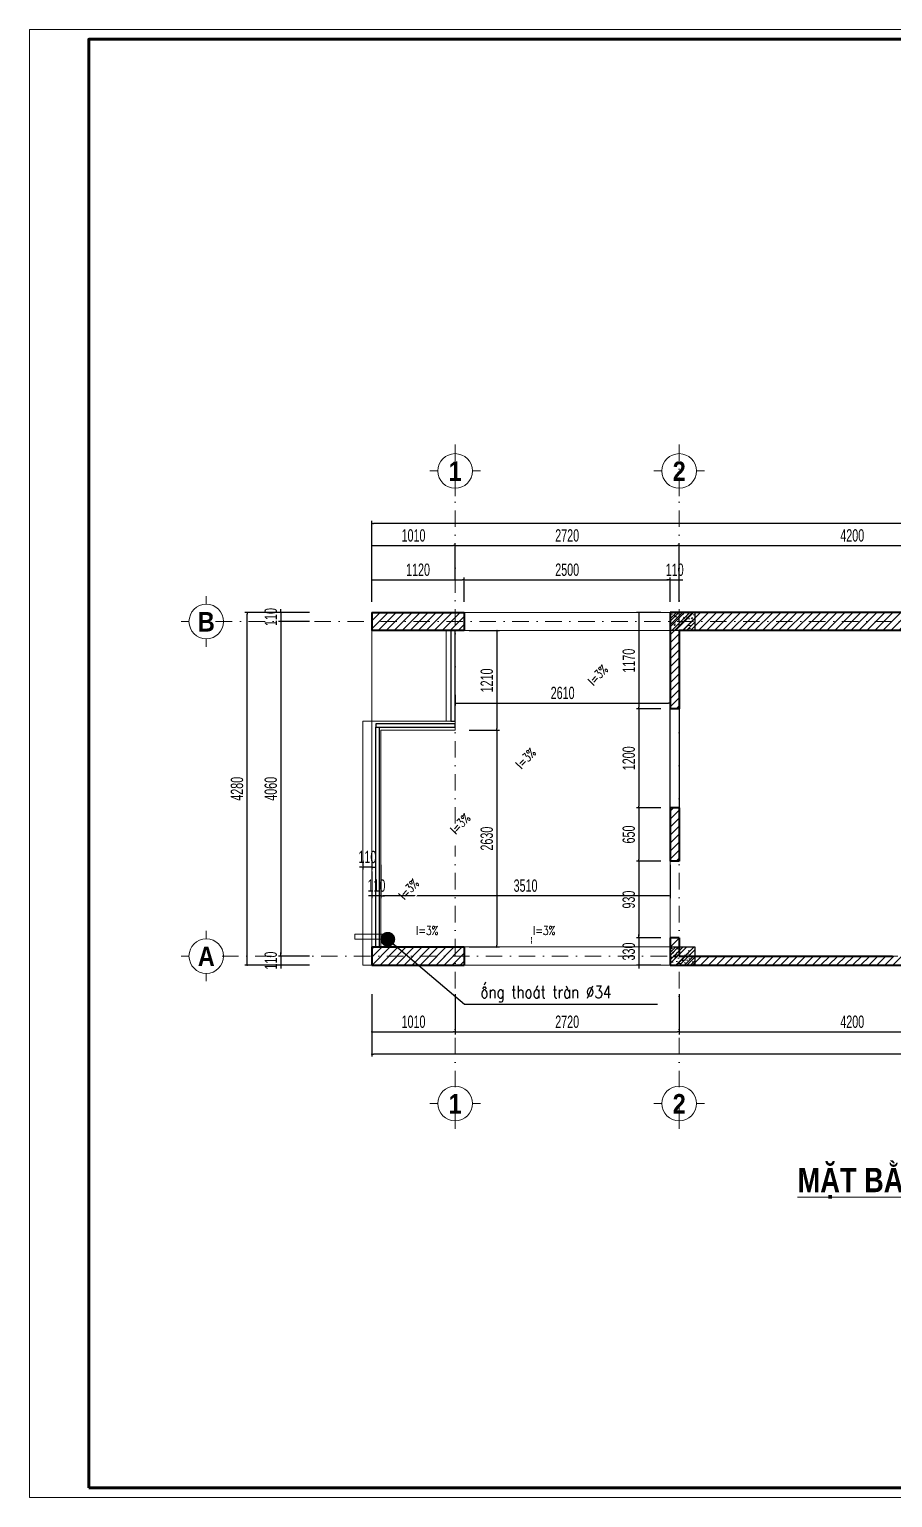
# Model space of a CAD drawing. Header units: millimetres. Extents: x 2565303 to 2664360, y -865723 to -262051.
# Drawn here: x 2629507 to 2639984, y -560340 to -542520 of the extents above; entities that cross this region are included whole.
import ezdxf
from ezdxf.enums import TextEntityAlignment as Align

# ---------------------------------------------------------------- set-up
doc = ezdxf.new("R2010")
doc.units = ezdxf.units.MM
doc.header["$LTSCALE"] = 10
doc.header["$MEASUREMENT"] = 0
doc.linetypes.add('DASHDOT', pattern=[1, 0.5, -0.25, 0, -0.25])
doc.linetypes.add('HIDDEN2', pattern=[0.1875, 0.125, -0.0625])
doc.layers.get('0').update_dxf_attribs({"linetype": 'CONTINUOUS'})
doc.layers.get('DEFPOINTS').update_dxf_attribs({"color": 10, "linetype": 'CONTINUOUS'})
for name, color, linetype, lineweight in [('- Nội Thất', 83, 'CONTINUOUS', 25), ('-thay1', 7, 'CONTINUOUS', 18), ('LC Dim', 8, 'CONTINUOUS', 13), ('LC Hatch', 252, 'CONTINUOUS', 5), ('LC ISO', 153, 'CONTINUOUS', 13), ('LC Net dam 1', 30, 'CONTINUOUS', 30), ('LC Net dam2', 6, 'CONTINUOUS', 40), ('LC Net manh', 250, 'CONTINUOUS', 5), ('LC Net truc', 134, 'DASHDOT', 5), ('LC Text1', 20, 'CONTINUOUS', 13), ('LC Text2', 7, 'CONTINUOUS', 13)]:
    doc.layers.add(name, color=color, linetype=linetype, lineweight=lineweight)
doc.layers.add('Khungten_LCDI', color=7, linetype='CONTINUOUS')
doc.layers.add('M3', color=3, linetype='CONTINUOUS')
doc.styles.add('HOATBIF', font='hoatbif.shx', dxfattribs={"width": 0.65})
doc.styles.add('Khungten', font='', dxfattribs={"width": 0.9, "height": 5000})
doc.styles.add('LC 1', font='')
doc.styles.add('LC 3', font='vnsimli.shx', dxfattribs={"width": 0.75})
doc.styles.add('LC3', font='', dxfattribs={"width": 0.8})
doc.styles.add('Title', font='', dxfattribs={"width": 0.8})
doc.styles.get('Khungten').set_extended_font_data('.VnAvantH')
doc.styles.get('LC 1').set_extended_font_data('.VnAvantH', bold=True)
doc.styles.get('LC3').set_extended_font_data('.VnArialH', bold=True)
doc.styles.get('Title').set_extended_font_data('.VnBlackH')
doc.dimstyles.new('1-100 (1-60)', dxfattribs={"dimscale": 60, "dimtxt": 2.5, "dimasz": 0.35, "dimexe": 0.5, "dimexo": 0, "dimgap": 0.8, "dimtad": 1, "dimdec": 0, "dimzin": 0, "dimdsep": 46, "dimtxsty": 'HOATBIF', "dimblk1": 'DOT', "dimblk2": 'DOT', "dimsah": 1, "dimcen": -1, "dimdle": 1, "dimclrd": 256, "dimclre": 256, "dimclrt": 4, "dimadec": 3, "dimazin": 2, "dimtfac": 0.333333, "dimtdec": 0, "dimtix": 1, "dimtmove": 2, "dimatfit": 3, "dimldrblk": 'DOT', "dimfxl": 1, "dimtvp": 0.833333, "dimtolj": 1, "dimtzin": 0, "dimarcsym": 0})

# ---------------------------------------------------------------- blocks, each defined once
blk = doc.blocks.new('DOT')
at = {"layer": 'M3', "color": 0, "linetype": 'ByBlock'}
blk.add_line((-0.5, 0), (-1, 0), dxfattribs=at)
at = {"layer": 'M3', "color": 0, "linetype": 'ByBlock', "const_width": 0.5}
blk.add_lwpolyline([(-0.25, 0, 1), (0.25, 0, 1)], format="xyb", close=True, dxfattribs=at)
blk = doc.blocks.new('*D388')
at = {"layer": 'DEFPOINTS', "color": 0, "transparency": 16777216}
for p in [(2634674, -548786), (2633664, -549202), (2634674, -549202)]:
    blk.add_point(p, dxfattribs=at)
at = {"layer": 'LC Dim', "lineweight": -2, "transparency": 16777216}
for p, q in [((2633664, -549202), (2633664, -548756)), ((2633685, -548786), (2634653, -548786)), ((2634674, -549202), (2634674, -548756))]:
    blk.add_line(p, q, dxfattribs=at)
at = {"layer": 'LC Dim', "lineweight": -2, "transparency": 16777216, "xscale": 21, "yscale": 21, "zscale": 21, "rotation": 180}
blk.add_blockref('DOT', (2633664, -548786), dxfattribs=at)
at = {"layer": 'LC Dim', "lineweight": -2, "transparency": 16777216, "xscale": 21, "yscale": 21, "zscale": 21}
blk.add_blockref('DOT', (2634674, -548786), dxfattribs=at)
at = {"layer": 'LC Dim', "color": 4, "transparency": 16777216, "insert": (2634169, -548663), "char_height": 150, "attachment_point": 5, "style": 'HOATBIF'}
blk.add_mtext('\\A1;1010', dxfattribs=at)
blk = doc.blocks.new('*D389')
at = {"layer": 'DEFPOINTS', "color": 0, "transparency": 16777216}
for p in [(2637394, -548786), (2634674, -549202), (2637394, -549202)]:
    blk.add_point(p, dxfattribs=at)
at = {"layer": 'LC Dim', "lineweight": -2, "transparency": 16777216}
for p, q in [((2634674, -549202), (2634674, -548756)), ((2634695, -548786), (2637373, -548786)), ((2637394, -549202), (2637394, -548756))]:
    blk.add_line(p, q, dxfattribs=at)
at = {"layer": 'LC Dim', "lineweight": -2, "transparency": 16777216, "xscale": 21, "yscale": 21, "zscale": 21, "rotation": 180}
blk.add_blockref('DOT', (2634674, -548786), dxfattribs=at)
at = {"layer": 'LC Dim', "lineweight": -2, "transparency": 16777216, "xscale": 21, "yscale": 21, "zscale": 21}
blk.add_blockref('DOT', (2637394, -548786), dxfattribs=at)
at = {"layer": 'LC Dim', "color": 4, "transparency": 16777216, "insert": (2636034, -548663), "char_height": 150, "attachment_point": 5, "style": 'HOATBIF'}
blk.add_mtext('\\A1;2720', dxfattribs=at)
blk = doc.blocks.new('*D390')
at = {"layer": 'DEFPOINTS', "color": 0, "transparency": 16777216}
for p in [(2641594, -548786), (2637394, -549246), (2641594, -549246)]:
    blk.add_point(p, dxfattribs=at)
at = {"layer": 'LC Dim', "lineweight": -2, "transparency": 16777216}
for p, q in [((2637394, -549246), (2637394, -548756)), ((2637415, -548786), (2641573, -548786)), ((2641594, -549246), (2641594, -548756))]:
    blk.add_line(p, q, dxfattribs=at)
at = {"layer": 'LC Dim', "lineweight": -2, "transparency": 16777216, "xscale": 21, "yscale": 21, "zscale": 21, "rotation": 180}
blk.add_blockref('DOT', (2637394, -548786), dxfattribs=at)
at = {"layer": 'LC Dim', "lineweight": -2, "transparency": 16777216, "xscale": 21, "yscale": 21, "zscale": 21}
blk.add_blockref('DOT', (2641594, -548786), dxfattribs=at)
at = {"layer": 'LC Dim', "color": 4, "transparency": 16777216, "insert": (2639494, -548663), "char_height": 150, "attachment_point": 5, "style": 'HOATBIF'}
blk.add_mtext('\\A1;4200', dxfattribs=at)
blk = doc.blocks.new('*D394')
at = {"layer": 'DEFPOINTS', "color": 0, "transparency": 16777216}
for p in [(2633664, -548516), (2633664, -549246), (2648564, -549246)]:
    blk.add_point(p, dxfattribs=at)
at = {"layer": 'LC Dim', "lineweight": -2, "transparency": 16777216}
for p, q in [((2633664, -549246), (2633664, -548486)), ((2648564, -549246), (2648564, -548486)), ((2648543, -548516), (2633685, -548516))]:
    blk.add_line(p, q, dxfattribs=at)
at = {"layer": 'LC Dim', "lineweight": -2, "transparency": 16777216, "xscale": 21, "yscale": 21, "zscale": 21, "rotation": 180}
blk.add_blockref('DOT', (2633664, -548516), dxfattribs=at)
at = {"layer": 'LC Dim', "lineweight": -2, "transparency": 16777216, "xscale": 21, "yscale": 21, "zscale": 21}
blk.add_blockref('DOT', (2648564, -548516), dxfattribs=at)
at = {"layer": 'LC Dim', "color": 4, "transparency": 16777216, "insert": (2641484, -548393), "char_height": 150, "attachment_point": 5, "style": 'HOATBIF'}
blk.add_mtext('\\A1;14900', dxfattribs=at)
blk = doc.blocks.new('*D395')
at = {"layer": 'DEFPOINTS', "color": 0, "transparency": 16777216}
for p in [(2633664, -554228), (2634674, -554228), (2634674, -554688)]:
    blk.add_point(p, dxfattribs=at)
at = {"layer": 'LC Dim', "lineweight": -2, "transparency": 16777216}
for p, q in [((2633664, -554228), (2633664, -554718)), ((2634674, -554228), (2634674, -554718)), ((2633685, -554688), (2634653, -554688))]:
    blk.add_line(p, q, dxfattribs=at)
at = {"layer": 'LC Dim', "lineweight": -2, "transparency": 16777216, "xscale": 21, "yscale": 21, "zscale": 21, "rotation": 180}
blk.add_blockref('DOT', (2633664, -554688), dxfattribs=at)
at = {"layer": 'LC Dim', "lineweight": -2, "transparency": 16777216, "xscale": 21, "yscale": 21, "zscale": 21}
blk.add_blockref('DOT', (2634674, -554688), dxfattribs=at)
at = {"layer": 'LC Dim', "color": 4, "transparency": 16777216, "insert": (2634169, -554565), "char_height": 150, "attachment_point": 5, "style": 'HOATBIF'}
blk.add_mtext('\\A1;1010', dxfattribs=at)
blk = doc.blocks.new('*D396')
at = {"layer": 'DEFPOINTS', "color": 0, "transparency": 16777216}
for p in [(2634674, -554228), (2637394, -554228), (2637394, -554688)]:
    blk.add_point(p, dxfattribs=at)
at = {"layer": 'LC Dim', "lineweight": -2, "transparency": 16777216}
for p, q in [((2634674, -554228), (2634674, -554718)), ((2637394, -554228), (2637394, -554718)), ((2634695, -554688), (2637373, -554688))]:
    blk.add_line(p, q, dxfattribs=at)
at = {"layer": 'LC Dim', "lineweight": -2, "transparency": 16777216, "xscale": 21, "yscale": 21, "zscale": 21, "rotation": 180}
blk.add_blockref('DOT', (2634674, -554688), dxfattribs=at)
at = {"layer": 'LC Dim', "lineweight": -2, "transparency": 16777216, "xscale": 21, "yscale": 21, "zscale": 21}
blk.add_blockref('DOT', (2637394, -554688), dxfattribs=at)
at = {"layer": 'LC Dim', "color": 4, "transparency": 16777216, "insert": (2636034, -554565), "char_height": 150, "attachment_point": 5, "style": 'HOATBIF'}
blk.add_mtext('\\A1;2720', dxfattribs=at)
blk = doc.blocks.new('*D397')
at = {"layer": 'DEFPOINTS', "color": 0, "transparency": 16777216}
for p in [(2637394, -554228), (2641594, -554228), (2641594, -554688)]:
    blk.add_point(p, dxfattribs=at)
at = {"layer": 'LC Dim', "lineweight": -2, "transparency": 16777216}
for p, q in [((2637394, -554228), (2637394, -554718)), ((2641594, -554228), (2641594, -554718)), ((2637415, -554688), (2641573, -554688))]:
    blk.add_line(p, q, dxfattribs=at)
at = {"layer": 'LC Dim', "lineweight": -2, "transparency": 16777216, "xscale": 21, "yscale": 21, "zscale": 21, "rotation": 180}
blk.add_blockref('DOT', (2637394, -554688), dxfattribs=at)
at = {"layer": 'LC Dim', "lineweight": -2, "transparency": 16777216, "xscale": 21, "yscale": 21, "zscale": 21}
blk.add_blockref('DOT', (2641594, -554688), dxfattribs=at)
at = {"layer": 'LC Dim', "color": 4, "transparency": 16777216, "insert": (2639494, -554565), "char_height": 150, "attachment_point": 5, "style": 'HOATBIF'}
blk.add_mtext('\\A1;4200', dxfattribs=at)
blk = doc.blocks.new('*D401')
at = {"layer": 'DEFPOINTS', "color": 0, "transparency": 16777216}
for p in [(2633664, -554228), (2648564, -554228), (2633664, -554958)]:
    blk.add_point(p, dxfattribs=at)
at = {"layer": 'LC Dim', "lineweight": -2, "transparency": 16777216}
for p, q in [((2633664, -554228), (2633664, -554988)), ((2648564, -554228), (2648564, -554988)), ((2648543, -554958), (2633685, -554958))]:
    blk.add_line(p, q, dxfattribs=at)
at = {"layer": 'LC Dim', "lineweight": -2, "transparency": 16777216, "xscale": 21, "yscale": 21, "zscale": 21, "rotation": 180}
blk.add_blockref('DOT', (2633664, -554958), dxfattribs=at)
at = {"layer": 'LC Dim', "lineweight": -2, "transparency": 16777216, "xscale": 21, "yscale": 21, "zscale": 21}
blk.add_blockref('DOT', (2648564, -554958), dxfattribs=at)
at = {"layer": 'LC Dim', "color": 4, "transparency": 16777216, "insert": (2641484, -554835), "char_height": 150, "attachment_point": 5, "style": 'HOATBIF'}
blk.add_mtext('\\A1;14900', dxfattribs=at)
blk = doc.blocks.new('*D402')
at = {"layer": 'DEFPOINTS', "color": 0, "transparency": 16777216}
for p in [(2632560, -549707), (2632905, -549597), (2632905, -549707)]:
    blk.add_point(p, dxfattribs=at)
at = {"layer": 'LC Dim', "lineweight": -2, "transparency": 16777216}
for p, q in [((2632560, -549576), (2632560, -549555)), ((2632905, -549597), (2632530, -549597)), ((2632905, -549707), (2632530, -549707)), ((2632560, -549597), (2632560, -549707)), ((2632560, -549728), (2632560, -549749))]:
    blk.add_line(p, q, dxfattribs=at)
at = {"layer": 'LC Dim', "lineweight": -2, "transparency": 16777216, "xscale": 21, "yscale": 21, "zscale": 21}
for p, rotation in [((2632560, -549597), 270), ((2632560, -549707), 90)]:
    blk.add_blockref('DOT', p, dxfattribs=dict(at, rotation=rotation))
at = {"layer": 'LC Dim', "color": 4, "transparency": 16777216, "insert": (2632437, -549652), "char_height": 150, "attachment_point": 5, "rotation": 90, "style": 'HOATBIF'}
blk.add_mtext('\\A1;110', dxfattribs=at)
blk = doc.blocks.new('*D403')
at = {"layer": 'DEFPOINTS', "color": 0, "transparency": 16777216}
for p in [(2632905, -549707), (2632560, -553767), (2632905, -553767)]:
    blk.add_point(p, dxfattribs=at)
at = {"layer": 'LC Dim', "lineweight": -2, "transparency": 16777216}
for p, q in [((2632905, -549707), (2632530, -549707)), ((2632560, -549728), (2632560, -553746)), ((2632905, -553767), (2632530, -553767))]:
    blk.add_line(p, q, dxfattribs=at)
at = {"layer": 'LC Dim', "lineweight": -2, "transparency": 16777216, "xscale": 21, "yscale": 21, "zscale": 21}
for p, rotation in [((2632560, -549707), 90), ((2632560, -553767), 270)]:
    blk.add_blockref('DOT', p, dxfattribs=dict(at, rotation=rotation))
at = {"layer": 'LC Dim', "color": 4, "transparency": 16777216, "insert": (2632437, -551737), "char_height": 150, "attachment_point": 5, "rotation": 90, "style": 'HOATBIF'}
blk.add_mtext('\\A1;4060', dxfattribs=at)
blk = doc.blocks.new('*D404')
at = {"layer": 'DEFPOINTS', "color": 0, "transparency": 16777216}
for p in [(2632905, -553767), (2632560, -553877), (2632905, -553877)]:
    blk.add_point(p, dxfattribs=at)
at = {"layer": 'LC Dim', "lineweight": -2, "transparency": 16777216}
for p, q in [((2632905, -553767), (2632530, -553767)), ((2632560, -553746), (2632560, -553725)), ((2632560, -553767), (2632560, -553877)), ((2632905, -553877), (2632530, -553877)), ((2632560, -553898), (2632560, -553919))]:
    blk.add_line(p, q, dxfattribs=at)
at = {"layer": 'LC Dim', "lineweight": -2, "transparency": 16777216, "xscale": 21, "yscale": 21, "zscale": 21}
for p, rotation in [((2632560, -553767), 270), ((2632560, -553877), 90)]:
    blk.add_blockref('DOT', p, dxfattribs=dict(at, rotation=rotation))
at = {"layer": 'LC Dim', "color": 4, "transparency": 16777216, "insert": (2632437, -553822), "char_height": 150, "attachment_point": 5, "rotation": 90, "style": 'HOATBIF'}
blk.add_mtext('\\A1;110', dxfattribs=at)
blk = doc.blocks.new('*D405')
at = {"layer": 'DEFPOINTS', "color": 0, "transparency": 16777216}
for p in [(2632150, -549597), (2632905, -549597), (2632905, -553877)]:
    blk.add_point(p, dxfattribs=at)
at = {"layer": 'LC Dim', "lineweight": -2, "transparency": 16777216}
for p, q in [((2632905, -549597), (2632120, -549597)), ((2632150, -553856), (2632150, -549618)), ((2632905, -553877), (2632120, -553877))]:
    blk.add_line(p, q, dxfattribs=at)
at = {"layer": 'LC Dim', "lineweight": -2, "transparency": 16777216, "xscale": 21, "yscale": 21, "zscale": 21}
for p, rotation in [((2632150, -549597), 90), ((2632150, -553877), 270)]:
    blk.add_blockref('DOT', p, dxfattribs=dict(at, rotation=rotation))
at = {"layer": 'LC Dim', "color": 4, "transparency": 16777216, "insert": (2632027, -551737), "char_height": 150, "attachment_point": 5, "rotation": 90, "style": 'HOATBIF'}
blk.add_mtext('\\A1;4280', dxfattribs=at)
blk = doc.blocks.new('lcdi fix')
at = {"layer": 'DEFPOINTS', "lineweight": 0}
blk.add_lwpolyline([(-1200, -14850), (-1200, 14850), (40800, 14850), (40800, -14850)], close=True, dxfattribs=at)
at = {"layer": 'Khungten_LCDI', "color": 5, "lineweight": 60}
blk.add_lwpolyline([(0, -14650), (0, 14650), (40600, 14650), (40600, -14650)], close=True, dxfattribs=at)
at = {"color": 7, "style": 'Khungten', "width": 0.8}
for tag, p in [('REVISION', (39499, -10746)), ('NGAYHT', (39546, -11609))]:
    blk.add_attdef(tag, text='', height=200, dxfattribs=at).set_placement(p, align=Align.CENTER)
at = {"layer": 'LC Text1', "style": 'Title', "width": 1.485915}
for tag, p, p2 in [('TENBANVE1', (36913, -8886), (40339, -8886)), ('TENBANVE2', (36913, -9562), (40339, -9562))]:
    blk.add_attdef(tag, text='', height=250, dxfattribs=at).set_placement(p, p2, align=Align.FIT)
at = {"layer": 'LC Text1', "style": 'Title', "width": 0.7}
blk.add_attdef('SOBANVE', text='', height=250, dxfattribs=at).set_placement((39562, -13896), align=Align.CENTER)
blk = doc.blocks.new('TIEUDE1')
at = {"layer": 'LC Text2', "color": 7, "style": 'LC 1'}
blk.add_attdef('TIªU§Ò', text='', height=5, dxfattribs=at).set_placement((0, 0), align=Align.BOTTOM_CENTER)
blk.add_attdef('TL', text='', height=3, dxfattribs=at).set_placement((0, -2), align=Align.TOP_CENTER)
blk = doc.blocks.new('c22x30')
at = {"layer": 'LC Hatch'}
h = blk.add_hatch(dxfattribs=at)
h.set_pattern_fill('BTCT', color=256, scale=25)
h.set_pattern_definition([(50, (-619188.45, -138015.9), (179.315046, -15.688034), [18.75, -206.25]), (355, (-619188.45, -138015.9), (-34.687833, 188.048033), [15, -165]), (100.4514, (-619173.5, -138017.21), (144.627345, 172.359886), [15.93505, -175.28553]), (46.1842, (-619188.45, -137965.9), (266.81026, -41.37975), [28.125, -309.375]), (96.6356, (-619166.22, -137969.35), (233.66568, 243.52947), [23.90257, -262.92825]), (351.1842, (-619188.45, -137965.9), (233.66549, 243.52965), [22.5, -247.5]), (21, (-619163.45, -137978.4), (149.226763, -100.654723), [18.75, -206.25]), (326, (-619163.45, -137978.4), (60.828833, 181.28751), [15, -165]), (71.4514, (-619151.02, -137986.79), (210.055657, 80.632624), [15.93505, -175.28553]), (37.5, (-619188.45, -138015.9), (3.039964, 83.2234635), [0, -163, 0, -167.5, 0, -165.625]), (7.5, (-619188.45, -138015.9), (65.767384, 98.602928), [0, -95.5, 0, -159.25, 0, -63.125]), (327.5, (-619244.2, -138015.9), (133.455609, -5.638718), [0, -62.5, 0, -195, 0, -258.75]), (317.5, (-619269.2, -138015.9), (145.796542, 25.026246), [0, -81.25, 0, -129.5, 0, -183.75]), (45, (-619188.45, -138015.9), (-66.291261, 66.291261), []), (45, (-619144.26, -138015.9), (-66.291261, 66.291261), [])])
h.paths.add_polyline_path([(0, 0), (0, -220), (300, -220), (300, 0)])
at = {"layer": 'LC Net dam 1'}
blk.add_lwpolyline([(0, 0), (300, 0), (300, -220), (0, -220)], close=True, dxfattribs=at)
blk = doc.blocks.new('*D412')
at = {"layer": 'DEFPOINTS', "color": 0, "transparency": 16777216}
for p in [(2637172, -549597), (2636905, -550767), (2637172, -550767)]:
    blk.add_point(p, dxfattribs=at)
at = {"layer": 'LC Dim', "lineweight": -2, "transparency": 16777216}
for p, q in [((2637172, -549597), (2636875, -549597)), ((2636905, -549618), (2636905, -550746)), ((2637172, -550767), (2636875, -550767))]:
    blk.add_line(p, q, dxfattribs=at)
at = {"layer": 'LC Dim', "lineweight": -2, "transparency": 16777216, "xscale": 21, "yscale": 21, "zscale": 21}
for p, rotation in [((2636905, -549597), 90), ((2636905, -550767), 270)]:
    blk.add_blockref('DOT', p, dxfattribs=dict(at, rotation=rotation))
at = {"layer": 'LC Dim', "color": 4, "transparency": 16777216, "insert": (2636782, -550182), "char_height": 150, "attachment_point": 5, "rotation": 90, "style": 'HOATBIF'}
blk.add_mtext('\\A1;1170', dxfattribs=at)
blk = doc.blocks.new('*D413')
at = {"layer": 'DEFPOINTS', "color": 0, "transparency": 16777216}
for p in [(2637172, -550767), (2636905, -551967), (2637172, -551967)]:
    blk.add_point(p, dxfattribs=at)
at = {"layer": 'LC Dim', "lineweight": -2, "transparency": 16777216}
for p, q in [((2637172, -550767), (2636875, -550767)), ((2636905, -550788), (2636905, -551946)), ((2637172, -551967), (2636875, -551967))]:
    blk.add_line(p, q, dxfattribs=at)
at = {"layer": 'LC Dim', "lineweight": -2, "transparency": 16777216, "xscale": 21, "yscale": 21, "zscale": 21}
for p, rotation in [((2636905, -550767), 90), ((2636905, -551967), 270)]:
    blk.add_blockref('DOT', p, dxfattribs=dict(at, rotation=rotation))
at = {"layer": 'LC Dim', "color": 4, "transparency": 16777216, "insert": (2636782, -551367), "char_height": 150, "attachment_point": 5, "rotation": 90, "style": 'HOATBIF'}
blk.add_mtext('\\A1;1200', dxfattribs=at)
blk = doc.blocks.new('*D414')
at = {"layer": 'DEFPOINTS', "color": 0, "transparency": 16777216}
for p in [(2637172, -551967), (2636905, -552617), (2637172, -552617)]:
    blk.add_point(p, dxfattribs=at)
at = {"layer": 'LC Dim', "lineweight": -2, "transparency": 16777216}
for p, q in [((2637172, -551967), (2636875, -551967)), ((2636905, -551988), (2636905, -552596)), ((2637172, -552617), (2636875, -552617))]:
    blk.add_line(p, q, dxfattribs=at)
at = {"layer": 'LC Dim', "lineweight": -2, "transparency": 16777216, "xscale": 21, "yscale": 21, "zscale": 21}
for p, rotation in [((2636905, -551967), 90), ((2636905, -552617), 270)]:
    blk.add_blockref('DOT', p, dxfattribs=dict(at, rotation=rotation))
at = {"layer": 'LC Dim', "color": 4, "transparency": 16777216, "insert": (2636782, -552292), "char_height": 150, "attachment_point": 5, "rotation": 90, "style": 'HOATBIF'}
blk.add_mtext('\\A1;650', dxfattribs=at)
blk = doc.blocks.new('*D435')
at = {"layer": 'DEFPOINTS', "color": 0, "transparency": 16777216}
for p in [(2637172, -552617), (2636905, -553547), (2637172, -553547)]:
    blk.add_point(p, dxfattribs=at)
at = {"layer": 'LC Dim', "lineweight": -2, "transparency": 16777216}
for p, q in [((2637172, -552617), (2636875, -552617)), ((2636905, -552638), (2636905, -553526)), ((2637172, -553547), (2636875, -553547))]:
    blk.add_line(p, q, dxfattribs=at)
at = {"layer": 'LC Dim', "lineweight": -2, "transparency": 16777216, "xscale": 21, "yscale": 21, "zscale": 21}
for p, rotation in [((2636905, -552617), 90), ((2636905, -553547), 270)]:
    blk.add_blockref('DOT', p, dxfattribs=dict(at, rotation=rotation))
at = {"layer": 'LC Dim', "color": 4, "transparency": 16777216, "insert": (2636782, -553082), "char_height": 150, "attachment_point": 5, "rotation": 90, "style": 'HOATBIF'}
blk.add_mtext('\\A1;930', dxfattribs=at)
blk = doc.blocks.new('*D436')
at = {"layer": 'DEFPOINTS', "color": 0, "transparency": 16777216}
for p in [(2637172, -553547), (2636905, -553877), (2637172, -553877)]:
    blk.add_point(p, dxfattribs=at)
at = {"layer": 'LC Dim', "lineweight": -2, "transparency": 16777216}
for p, q in [((2637172, -553547), (2636875, -553547)), ((2636905, -553526), (2636905, -553505)), ((2636905, -553547), (2636905, -553877)), ((2637172, -553877), (2636875, -553877)), ((2636905, -553898), (2636905, -553919))]:
    blk.add_line(p, q, dxfattribs=at)
at = {"layer": 'LC Dim', "lineweight": -2, "transparency": 16777216, "xscale": 21, "yscale": 21, "zscale": 21}
for p, rotation in [((2636905, -553547), 270), ((2636905, -553877), 90)]:
    blk.add_blockref('DOT', p, dxfattribs=dict(at, rotation=rotation))
at = {"layer": 'LC Dim', "color": 4, "transparency": 16777216, "insert": (2636782, -553712), "char_height": 150, "attachment_point": 5, "rotation": 90, "style": 'HOATBIF'}
blk.add_mtext('\\A1;330', dxfattribs=at)
blk = doc.blocks.new('*D437')
at = {"layer": 'DEFPOINTS', "color": 0, "transparency": 16777216}
for p in [(2634845, -549817), (2634845, -551027), (2635182, -551027)]:
    blk.add_point(p, dxfattribs=at)
at = {"layer": 'LC Dim', "lineweight": -2, "transparency": 16777216}
for p, q in [((2634845, -549817), (2635212, -549817)), ((2635182, -549838), (2635182, -551006)), ((2634845, -551027), (2635212, -551027))]:
    blk.add_line(p, q, dxfattribs=at)
at = {"layer": 'LC Dim', "lineweight": -2, "transparency": 16777216, "xscale": 21, "yscale": 21, "zscale": 21}
for p, rotation in [((2635182, -549817), 90), ((2635182, -551027), 270)]:
    blk.add_blockref('DOT', p, dxfattribs=dict(at, rotation=rotation))
at = {"layer": 'LC Dim', "color": 4, "transparency": 16777216, "insert": (2635059, -550422), "char_height": 150, "attachment_point": 5, "rotation": 90, "style": 'HOATBIF'}
blk.add_mtext('\\A1;1210', dxfattribs=at)
blk = doc.blocks.new('*D438')
at = {"layer": 'DEFPOINTS', "color": 0, "transparency": 16777216}
for p in [(2634845, -551027), (2634845, -553657), (2635182, -553657)]:
    blk.add_point(p, dxfattribs=at)
at = {"layer": 'LC Dim', "lineweight": -2, "transparency": 16777216}
for p, q in [((2634845, -551027), (2635212, -551027)), ((2635182, -551048), (2635182, -553636)), ((2634845, -553657), (2635212, -553657))]:
    blk.add_line(p, q, dxfattribs=at)
at = {"layer": 'LC Dim', "lineweight": -2, "transparency": 16777216, "xscale": 21, "yscale": 21, "zscale": 21}
for p, rotation in [((2635182, -551027), 90), ((2635182, -553657), 270)]:
    blk.add_blockref('DOT', p, dxfattribs=dict(at, rotation=rotation))
at = {"layer": 'LC Dim', "color": 4, "transparency": 16777216, "insert": (2635059, -552342), "char_height": 150, "attachment_point": 5, "rotation": 90, "style": 'HOATBIF'}
blk.add_mtext('\\A1;2630', dxfattribs=at)
blk = doc.blocks.new('TTRUC')
at = {"layer": 'LC ISO'}
for p, q in [((0, 6.95), (0, 10.13)), ((-6.95, 0), (-10.13, 0)), ((6.95, 0), (10.13, 0)), ((0, -6.95), (0, -10.13))]:
    blk.add_line(p, q, dxfattribs=at)
at = {"layer": 'LC Net manh'}
blk.add_circle((0, 0), 6.95, dxfattribs=at)
blk = doc.blocks.new('*D602')
at = {"layer": 'DEFPOINTS', "color": 0, "transparency": 16777216}
for p in [(2634674, -550598), (2637284, -550553), (2637284, -550697)]:
    blk.add_point(p, dxfattribs=at)
at = {"layer": 'LC Dim', "lineweight": -2, "transparency": 16777216}
for p, q in [((2634674, -550598), (2634674, -550727)), ((2637284, -550553), (2637284, -550727)), ((2634695, -550697), (2637263, -550697))]:
    blk.add_line(p, q, dxfattribs=at)
at = {"layer": 'LC Dim', "lineweight": -2, "transparency": 16777216, "xscale": 21, "yscale": 21, "zscale": 21, "rotation": 180}
blk.add_blockref('DOT', (2634674, -550697), dxfattribs=at)
at = {"layer": 'LC Dim', "lineweight": -2, "transparency": 16777216, "xscale": 21, "yscale": 21, "zscale": 21}
blk.add_blockref('DOT', (2637284, -550697), dxfattribs=at)
at = {"layer": 'LC Dim', "color": 4, "transparency": 16777216, "insert": (2635979, -550574), "char_height": 150, "attachment_point": 5, "style": 'HOATBIF'}
blk.add_mtext('\\A1;2610', dxfattribs=at)
blk = doc.blocks.new('*D603')
at = {"layer": 'DEFPOINTS', "color": 0, "transparency": 16777216}
for p in [(2633774, -552661), (2637284, -552661), (2633774, -553036)]:
    blk.add_point(p, dxfattribs=at)
at = {"layer": 'LC Dim', "lineweight": -2, "transparency": 16777216}
for p, q in [((2633774, -552661), (2633774, -553066)), ((2637284, -552661), (2637284, -553066)), ((2637263, -553036), (2633795, -553036))]:
    blk.add_line(p, q, dxfattribs=at)
at = {"layer": 'LC Dim', "lineweight": -2, "transparency": 16777216, "xscale": 21, "yscale": 21, "zscale": 21, "rotation": 180}
blk.add_blockref('DOT', (2633774, -553036), dxfattribs=at)
at = {"layer": 'LC Dim', "lineweight": -2, "transparency": 16777216, "xscale": 21, "yscale": 21, "zscale": 21}
blk.add_blockref('DOT', (2637284, -553036), dxfattribs=at)
at = {"layer": 'LC Dim', "color": 4, "transparency": 16777216, "insert": (2635529, -552913), "char_height": 150, "attachment_point": 5, "style": 'HOATBIF'}
blk.add_mtext('\\A1;3510', dxfattribs=at)
blk = doc.blocks.new('*D604')
at = {"layer": 'DEFPOINTS', "color": 0, "transparency": 16777216}
for p in [(2634784, -549202), (2633664, -549469), (2634784, -549469)]:
    blk.add_point(p, dxfattribs=at)
at = {"layer": 'LC Dim', "lineweight": -2, "transparency": 16777216}
for p, q in [((2633664, -549469), (2633664, -549172)), ((2633685, -549202), (2634763, -549202)), ((2634784, -549469), (2634784, -549172))]:
    blk.add_line(p, q, dxfattribs=at)
at = {"layer": 'LC Dim', "lineweight": -2, "transparency": 16777216, "xscale": 21, "yscale": 21, "zscale": 21, "rotation": 180}
blk.add_blockref('DOT', (2633664, -549202), dxfattribs=at)
at = {"layer": 'LC Dim', "lineweight": -2, "transparency": 16777216, "xscale": 21, "yscale": 21, "zscale": 21}
blk.add_blockref('DOT', (2634784, -549202), dxfattribs=at)
at = {"layer": 'LC Dim', "color": 4, "transparency": 16777216, "insert": (2634224, -549079), "char_height": 150, "attachment_point": 5, "style": 'HOATBIF'}
blk.add_mtext('\\A1;1120', dxfattribs=at)
blk = doc.blocks.new('*D605')
at = {"layer": 'DEFPOINTS', "color": 0, "transparency": 16777216}
for p in [(2637284, -549202), (2634784, -549469), (2637284, -549469)]:
    blk.add_point(p, dxfattribs=at)
at = {"layer": 'LC Dim', "lineweight": -2, "transparency": 16777216}
for p, q in [((2634784, -549469), (2634784, -549172)), ((2634805, -549202), (2637263, -549202)), ((2637284, -549469), (2637284, -549172))]:
    blk.add_line(p, q, dxfattribs=at)
at = {"layer": 'LC Dim', "lineweight": -2, "transparency": 16777216, "xscale": 21, "yscale": 21, "zscale": 21, "rotation": 180}
blk.add_blockref('DOT', (2634784, -549202), dxfattribs=at)
at = {"layer": 'LC Dim', "lineweight": -2, "transparency": 16777216, "xscale": 21, "yscale": 21, "zscale": 21}
blk.add_blockref('DOT', (2637284, -549202), dxfattribs=at)
at = {"layer": 'LC Dim', "color": 4, "transparency": 16777216, "insert": (2636034, -549079), "char_height": 150, "attachment_point": 5, "style": 'HOATBIF'}
blk.add_mtext('\\A1;2500', dxfattribs=at)
blk = doc.blocks.new('*D606')
at = {"layer": 'DEFPOINTS', "color": 0, "transparency": 16777216}
for p in [(2637394, -549202), (2637284, -549469), (2637394, -549469)]:
    blk.add_point(p, dxfattribs=at)
at = {"layer": 'LC Dim', "lineweight": -2, "transparency": 16777216}
for p, q in [((2637263, -549202), (2637242, -549202)), ((2637284, -549469), (2637284, -549172)), ((2637284, -549202), (2637394, -549202)), ((2637394, -549469), (2637394, -549172)), ((2637415, -549202), (2637436, -549202))]:
    blk.add_line(p, q, dxfattribs=at)
at = {"layer": 'LC Dim', "lineweight": -2, "transparency": 16777216, "xscale": 21, "yscale": 21, "zscale": 21}
blk.add_blockref('DOT', (2637284, -549202), dxfattribs=at)
at = {"layer": 'LC Dim', "lineweight": -2, "transparency": 16777216, "xscale": 21, "yscale": 21, "zscale": 21, "rotation": 180}
blk.add_blockref('DOT', (2637394, -549202), dxfattribs=at)
at = {"layer": 'LC Dim', "color": 4, "transparency": 16777216, "insert": (2637339, -549079), "char_height": 150, "attachment_point": 5, "style": 'HOATBIF'}
blk.add_mtext('\\A1;110', dxfattribs=at)
blk = doc.blocks.new('*D607')
at = {"layer": 'DEFPOINTS', "color": 0, "transparency": 16777216}
for p in [(2633554, -552608), (2633554, -552688), (2633664, -552608)]:
    blk.add_point(p, dxfattribs=at)
at = {"layer": 'LC Dim', "lineweight": -2, "transparency": 16777216}
for p, q in [((2633533, -552688), (2633512, -552688)), ((2633554, -552608), (2633554, -552718)), ((2633664, -552688), (2633554, -552688)), ((2633664, -552608), (2633664, -552718)), ((2633685, -552688), (2633706, -552688))]:
    blk.add_line(p, q, dxfattribs=at)
at = {"layer": 'LC Dim', "lineweight": -2, "transparency": 16777216, "xscale": 21, "yscale": 21, "zscale": 21}
blk.add_blockref('DOT', (2633554, -552688), dxfattribs=at)
at = {"layer": 'LC Dim', "lineweight": -2, "transparency": 16777216, "xscale": 21, "yscale": 21, "zscale": 21, "rotation": 180}
blk.add_blockref('DOT', (2633664, -552688), dxfattribs=at)
at = {"layer": 'LC Dim', "color": 4, "transparency": 16777216, "insert": (2633609, -552565), "char_height": 150, "attachment_point": 5, "style": 'HOATBIF'}
blk.add_mtext('\\A1;110', dxfattribs=at)
blk = doc.blocks.new('*D608')
at = {"layer": 'DEFPOINTS', "color": 0, "transparency": 16777216}
for p in [(2633664, -552739), (2633774, -552688), (2633664, -553036)]:
    blk.add_point(p, dxfattribs=at)
at = {"layer": 'LC Dim', "lineweight": -2, "transparency": 16777216}
for p, q in [((2633664, -552739), (2633664, -553066)), ((2633774, -552688), (2633774, -553066)), ((2633643, -553036), (2633622, -553036)), ((2633774, -553036), (2633664, -553036)), ((2633795, -553036), (2633816, -553036))]:
    blk.add_line(p, q, dxfattribs=at)
at = {"layer": 'LC Dim', "lineweight": -2, "transparency": 16777216, "xscale": 21, "yscale": 21, "zscale": 21}
blk.add_blockref('DOT', (2633664, -553036), dxfattribs=at)
at = {"layer": 'LC Dim', "lineweight": -2, "transparency": 16777216, "xscale": 21, "yscale": 21, "zscale": 21, "rotation": 180}
blk.add_blockref('DOT', (2633774, -553036), dxfattribs=at)
at = {"layer": 'LC Dim', "color": 4, "transparency": 16777216, "insert": (2633719, -552913), "char_height": 150, "attachment_point": 5, "style": 'HOATBIF'}
blk.add_mtext('\\A1;110', dxfattribs=at)

msp = doc.modelspace()

# ---------------------------------------------------------------- hatches: boundary and pattern name
at = {"layer": 'LC Hatch', "ltscale": 0.3}
h = msp.add_hatch(dxfattribs=at)
h.set_pattern_fill('ANSI31', color=256, scale=550, style=0)
h.set_pattern_definition([(45, (-128.6, -97110.4), (-48.6135912, 48.6135912), [])])
h.paths.add_polyline_path([(2641594.1, -549967), (2641294.1, -549967), (2641294.1, -549817), (2641239.1, -549817), (2641239.1, -550022), (2641594.1, -550022)], flags=17)
h.paths.add_polyline_path([(2637394.1, -551967), (2637284.1, -551967), (2637284.1, -552617), (2637394.1, -552617)])
h.paths.add_polyline_path([(2645534.1, -553657), (2645424.1, -553657), (2645424.1, -553767), (2640094.1, -553767), (2639984.1, -553767), (2637394.1, -553767), (2637394.1, -553547), (2637284.1, -553547), (2637284.1, -553877), (2645534.1, -553877)])
h.paths.add_polyline_path([(2645534.1, -551817), (2645424.1, -551817), (2645424.1, -552727), (2645534.1, -552727)])
h.paths.add_polyline_path([(2645534.1, -549597), (2637284.1, -549597), (2637284.1, -550767), (2637394.1, -550767), (2637394.1, -549817), (2641594.1, -549817), (2641594.1, -552467), (2641704.1, -552467), (2641704.1, -549817), (2644004.1, -549817), (2644004.1, -552467), (2644114.1, -552467), (2644114.1, -549817), (2645424.1, -549817), (2645424.1, -550617), (2645534.1, -550617)])
h.paths.add_polyline_path([(2634784.1, -553657), (2633664.1, -553657), (2633664.1, -553877), (2634784.1, -553877)])
h.paths.add_polyline_path([(2634784.1, -549597), (2633664.1, -549597), (2633664.1, -549817), (2634784.1, -549817)])

# ---------------------------------------------------------------- linework, layer by layer
at = {"layer": '- Nội Thất'}
for points in [[(2634674.1, -549817), (2634621.8, -549817), (2634621.8, -550917), (2634674.1, -550917)], [(2637284.1, -550767), (2637394.1, -550767), (2637394.1, -551967), (2637284.1, -551967)], [(2634674.1, -550949.7), (2633713.3, -550949.7), (2633713.3, -550989.8), (2634674.1, -550989.8)], [(2633713.3, -550989.8), (2633750.2, -550989.8), (2633750.2, -553657), (2633713.3, -553657)]]:
    msp.add_lwpolyline(points, close=True, dxfattribs=at)
at = {"layer": '-thay1'}
for p, q in [((2633664.1, -550917), (2633664.1, -549817)), ((2634564.1, -549817), (2634564.1, -550917)), ((2634674.1, -550917), (2633554.1, -550917)), ((2633554.1, -550917), (2633554.1, -553877)), ((2633664.1, -553657), (2633664.1, -550917)), ((2634674.1, -550917), (2634674.1, -551027)), ((2634674.1, -551027), (2633774.1, -551027)), ((2633774.1, -553657), (2633774.1, -551027)), ((2637284.1, -552617), (2637284.1, -553547)), ((2633664.1, -553877), (2633554.1, -553877))]:
    msp.add_line(p, q, dxfattribs=at)
for points in [[(2634784.1, -549597), (2637284.1, -549597), (2637284.1, -549817), (2634784.1, -549817)], [(2633458.8, -553502.2), (2633856.7, -553502.2), (2633856.7, -553563.1), (2633458.8, -553563.1)], [(2634784.1, -553657), (2637284.1, -553657), (2637284.1, -553877), (2634784.1, -553877)]]:
    msp.add_lwpolyline(points, close=True, dxfattribs=at)
at = {"layer": 'LC Net dam2'}
for p, q in [((2633664.1, -549597), (2633664.1, -549817)), ((2633664.1, -549597), (2634784.1, -549597)), ((2634784.1, -549597), (2634784.1, -549817)), ((2645534.1, -549597), (2637284.1, -549597)), ((2637284.1, -549597), (2637284.1, -550767)), ((2634784.1, -549817), (2633664.1, -549817)), ((2641594.1, -549817), (2637394.1, -549817)), ((2637394.1, -549817), (2637394.1, -550767)), ((2637394.1, -550767), (2637284.1, -550767)), ((2637394.1, -551967), (2637284.1, -551967)), ((2637284.1, -551967), (2637284.1, -552617)), ((2637284.1, -551967), (2637284.1, -552617)), ((2637394.1, -551967), (2637394.1, -552617)), ((2637394.1, -552617), (2637284.1, -552617)), ((2633664.1, -553657), (2634784.1, -553657)), ((2633664.1, -553657), (2633664.1, -553877)), ((2634784.1, -553657), (2634784.1, -553877)), ((2637394.1, -553547), (2637284.1, -553547)), ((2637284.1, -553547), (2637284.1, -553877)), ((2637394.1, -553547), (2637394.1, -553767)), ((2637394.1, -553767), (2639984.1, -553767)), ((2633664.1, -553877), (2634784.1, -553877)), ((2637284.1, -553877), (2645534.1, -553877))]:
    msp.add_line(p, q, dxfattribs=at)
at = {"layer": 'LC Net truc', "ltscale": 40}
for p, q in [((2634674.1, -547557.3), (2634674.1, -555883.1)), ((2637394.1, -547557.3), (2637394.1, -555883.1)), ((2649971.7, -549707), (2631759.7, -549707)), ((2650050.5, -553767), (2631801.5, -553767))]:
    msp.add_line(p, q, dxfattribs=at)

# ---------------------------------------------------------------- block references
at = {"layer": '-thay1', "xscale": 0.6000000155618181, "yscale": 0.6000000155618181, "zscale": 0.6000000155618181}
msp.add_blockref('lcdi fix', (2630226.7, -551430), dxfattribs=at)
at = {"layer": 'LC ISO', "xscale": 30.23532588053422, "yscale": 30.23532588053422, "zscale": 30.23532588053422}
for p in [(2634674.1, -547879.8), (2637394.1, -547879.8), (2631654.2, -549707), (2631654.2, -553767), (2634674.1, -555556.6), (2637394.1, -555556.6)]:
    msp.add_blockref('TTRUC', p, dxfattribs=at)
at = {"layer": 'LC Net dam 1'}
for p in [(2637284.1, -549597), (2637284.1, -553657)]:
    msp.add_blockref('c22x30', p, dxfattribs=at)
at = {"layer": 'LC Text2'}
ref = msp.add_blockref('TIEUDE1', (2641362.3, -556721.6), dxfattribs=dict(at, xscale=60, yscale=60, zscale=60))
ref.add_attrib('TIªU§Ò', '%%UmÆt b»ng khai triÓn tÇng 4', dxfattribs={"color": 7, "height": 295.465, "style": 'LC3', "width": 0.8}).set_placement((2641362.3, -556721.6), align=Align.BOTTOM_CENTER)

# ---------------------------------------------------------------- texts
at = {"layer": 'LC Text1', "ltscale": 0.2, "style": 'LC 1', "width": 0.9}
for s, p in [('1', (2634674.1, -548072.4)), ('2', (2637394.1, -548072.4)), ('b', (2631654.2, -549899.6)), ('a', (2631654.2, -553959.6)), ('1', (2634674.1, -555749.2)), ('2', (2637394.1, -555749.2))]:
    msp.add_text(s, height=236.7, dxfattribs=at).set_placement(p, align=Align.BOTTOM_CENTER)
at = {"layer": 'LC Text1', "color": 3, "style": 'LC 3', "width": 0.8}
msp.add_text('èng tho¸t trµn %%C34', height=150, dxfattribs=at).set_placement((2634981.9, -554278.7))

# ---------------------------------------------------------------- dimensions: what is measured, and where the dimension line sits
at = {"layer": 'LC Dim'}
for base, p1, p2, picture, middle in [((2633664.1, -548516.4), (2648564.1, -549245.9), (2633664.1, -549245.9), '*D394', (2641484.1, -548393.4)), ((2633664.1, -554957.7), (2648564.1, -554228.2), (2633664.1, -554228.2), '*D401', (2641484.1, -554834.7))]:
    dim = msp.add_linear_dim(base=base, p1=p1, p2=p2, dimstyle='1-100 (1-60)', dxfattribs=at)
    dim.commit()
    dim.dimension.update_dxf_attribs({"geometry": picture, "text_midpoint": middle, "dimtype": 160})
for base, p1, p2, picture, middle in [((2634674.1, -548786), (2633664.1, -549202.3), (2634674.1, -549202.3), '*D388', (2634169.1, -548663)), ((2637394.1, -548786), (2634674.1, -549202.3), (2637394.1, -549202.3), '*D389', (2636034.1, -548663)), ((2641594.1, -548786), (2637394.1, -549245.9), (2641594.1, -549245.9), '*D390', (2639494.1, -548663)), ((2634784.1, -549202.3), (2633664.1, -549469.2), (2634784.1, -549469.2), '*D604', (2634224.1, -549079.3)), ((2637284.1, -549202.3), (2634784.1, -549469.2), (2637284.1, -549469.2), '*D605', (2636034.1, -549079.3)), ((2637394.1, -549202.3), (2637284.1, -549469.2), (2637394.1, -549469.2), '*D606', (2637339.1, -549079.3)), ((2637284.1, -550696.5), (2634674.1, -550598.4), (2637284.1, -550553.2), '*D602', (2635979.1, -550573.5)), ((2633554.1, -552687.5), (2633664.1, -552608.4), (2633554.1, -552608.4), '*D607', (2633609.1, -552564.5)), ((2633664.1, -553035.5), (2633774.1, -552687.5), (2633664.1, -552739.2), '*D608', (2633719.1, -552912.5)), ((2633774.1, -553035.5), (2637284.1, -552661.4), (2633774.1, -552661.4), '*D603', (2635529.1, -552912.5)), ((2634674.1, -554688), (2633664.1, -554228.2), (2634674.1, -554228.2), '*D395', (2634169.1, -554565)), ((2637394.1, -554688), (2634674.1, -554228.2), (2637394.1, -554228.2), '*D396', (2636034.1, -554565)), ((2641594.1, -554688), (2637394.1, -554228.2), (2641594.1, -554228.2), '*D397', (2639494.1, -554565))]:
    dim = msp.add_linear_dim(base=base, p1=p1, p2=p2, dimstyle='1-100 (1-60)', dxfattribs=at)
    dim.commit()
    dim.dimension.update_dxf_attribs({"geometry": picture, "text_midpoint": middle})
for base, p1, p2, picture, middle in [((2632559.5, -549707), (2632904.5, -549597), (2632904.5, -549707), '*D402', (2632436.5, -549652)), ((2632149.6, -549597), (2632904.5, -553877), (2632904.5, -549597), '*D405', (2632026.6, -551737)), ((2632559.5, -553767), (2632904.5, -549707), (2632904.5, -553767), '*D403', (2632436.5, -551737)), ((2636905.2, -550767), (2637171.6, -549597), (2637171.6, -550767), '*D412', (2636782.2, -550182)), ((2635182.1, -551027), (2634845, -549817), (2634845, -551027), '*D437', (2635059.1, -550422)), ((2636905.2, -551967), (2637171.6, -550767), (2637171.6, -551967), '*D413', (2636782.2, -551367)), ((2635182.1, -553657), (2634845, -551027), (2634845, -553657), '*D438', (2635059.1, -552342)), ((2636905.2, -552617), (2637171.6, -551967), (2637171.6, -552617), '*D414', (2636782.2, -552292)), ((2636905.2, -553547), (2637171.6, -552617), (2637171.6, -553547), '*D435', (2636782.2, -553082)), ((2632559.5, -553877), (2632904.5, -553767), (2632904.5, -553877), '*D404', (2632436.5, -553822)), ((2636905.2, -553877), (2637171.6, -553547), (2637171.6, -553877), '*D436', (2636782.2, -553712))]:
    dim = msp.add_linear_dim(base=base, p1=p1, p2=p2, angle=90, dimstyle='1-100 (1-60)', dxfattribs=at)
    dim.commit()
    dim.dimension.update_dxf_attribs({"geometry": picture, "text_midpoint": middle})

# ---------------------------------------------------------------- next in the draw order: wipeouts: each hides what was drawn before it
for points in [[(2636659.2, -550272.5), (2636648.4, -550262.2), (2636379.3, -550544.8), (2636356.5, -550523), (2636266.3, -550674.3), (2636413, -550576.8), (2636390.1, -550555.1)], [(2635785.1, -551283.2), (2635774.3, -551272.8), (2635505.2, -551555.5), (2635482.3, -551533.7), (2635392.2, -551685), (2635538.9, -551587.5), (2635516, -551565.8)], [(2634988.9, -552076.8), (2634978.1, -552066.5), (2634709, -552349.2), (2634686.2, -552327.4), (2634596.1, -552478.6), (2634742.7, -552381.2), (2634719.9, -552359.5)], [(2634364.5, -552870.5), (2634353.6, -552860.2), (2634084.5, -553142.8), (2634061.7, -553121.1), (2633971.6, -553272.3), (2634118.2, -553174.9), (2634095.4, -553153.2)], [(2634572.7, -553582.2), (2634572.7, -553567.2), (2634182.4, -553567.2), (2634182.4, -553535.7), (2634010.8, -553574.7), (2634182.4, -553613.7), (2634182.4, -553582.2)], [(2635992.2, -553582.2), (2635992.2, -553567.2), (2635601.9, -553567.2), (2635601.9, -553535.7), (2635430.3, -553574.7), (2635601.9, -553613.7), (2635601.9, -553582.2)]]:
    msp.add_wipeout(points).dxf.layer = 'LC Text1'

# ---------------------------------------------------------------- next in the draw order: linework, layer by layer
at = {"layer": 'LC Text1', "linetype": 'HIDDEN2'}
for p, q in [((2635601.9, -553567.2), (2635601.9, -553535.7)), ((2635601.9, -553582.2), (2635601.9, -553613.7))]:
    msp.add_line(p, q, dxfattribs=at)

# ---------------------------------------------------------------- next in the draw order: texts
at = {"layer": 'LC Text1', "style": 'LC 3', "width": 0.75}
for p in [(2636313.2, -550533.1), (2635439.1, -551543.8), (2634642.9, -552337.4), (2634018.5, -553131.1)]:
    msp.add_text(' I=3%%%', height=108.14, rotation=46.40591, dxfattribs=at).set_placement(p)
for p in [(2634145.3, -553511.3), (2635564.8, -553511.3)]:
    msp.add_text(' I=3%%%', height=108.14, dxfattribs=at).set_placement(p)

# ---------------------------------------------------------------- next in the draw order: leaders
at = {"layer": 'LC Dim'}
msp.add_leader([(2633856.7, -553563.1), (2634788.6, -554352.1), (2637131.6, -554352.1)], dimstyle='1-100 (1-60)', override={"dimasz": 3, "dimgap": 0.8, "dimtad": 0}, dxfattribs=at)

doc.saveas('drawing.dxf')
